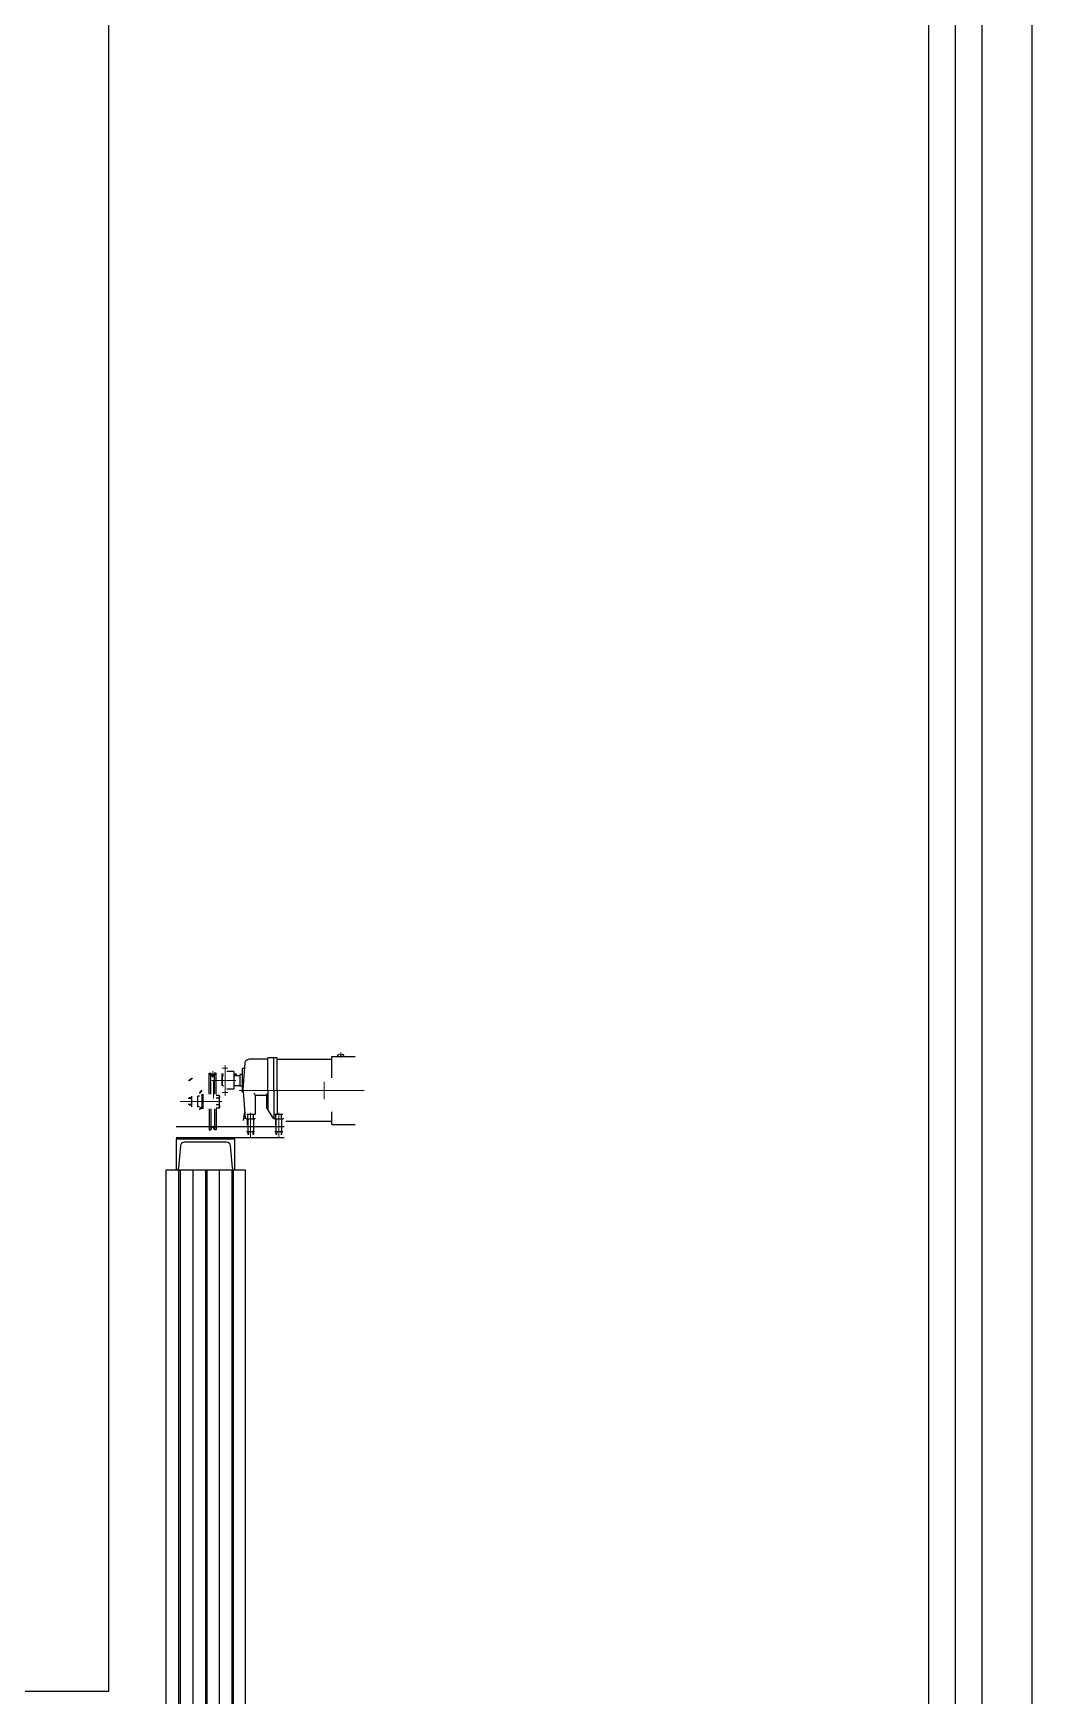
# Model space of a CAD drawing. Header units: millimetres. Extents: x 2370 to 266135, y -585395 to 33485.
# Drawn here: x 64644 to 66768, y -1733 to 1802 of the extents above; entities that cross this region are included whole.
import ezdxf
from ezdxf.lldxf.tags import DXFTag

# ---------------------------------------------------------------- set-up
doc = ezdxf.new("R2010")
doc.units = ezdxf.units.MM
for name, color, linetype in [('1', 1, 'CENTER2'), ('BOLT', 7, 'Continuous'), ('dm', 2, 'HIDDEN2'), ('DOOR_ROLLER', 122, 'Continuous'), ('FIN', 9, 'Continuous'), ('주단면도-1$0$A-ST-CONC', 2, 'Continuous')]:
    doc.layers.add(name, color=color, linetype=linetype)
doc.layers.add('CENTER', color=1, linetype='CENTER', lineweight=9)
doc.layers.add('CL', color=1, linetype='CENTER', lineweight=9)
tags = doc.linetypes.add('CENTER', pattern=[2, 1.25, -0.25, 0.25, -0.25]).pattern_tags.tags
tags[10:11] = [DXFTag(74, 4), DXFTag(75, 0), DXFTag(340, '0'), DXFTag(46, 1.0), DXFTag(50, 0.0), DXFTag(44, 0.0), DXFTag(45, 0.0)]
tags[8:9] = [DXFTag(74, 4), DXFTag(75, 0), DXFTag(340, '0'), DXFTag(46, 1.0), DXFTag(50, 0.0), DXFTag(44, 0.0), DXFTag(45, 0.0)]
tags[6:7] = [DXFTag(74, 4), DXFTag(75, 0), DXFTag(340, '0'), DXFTag(46, 1.0), DXFTag(50, 0.0), DXFTag(44, 0.0), DXFTag(45, 0.0)]
tags[4:5] = [DXFTag(74, 4), DXFTag(75, 0), DXFTag(340, '0'), DXFTag(46, 1.0), DXFTag(50, 0.0), DXFTag(44, 0.0), DXFTag(45, 0.0)]
tags = doc.linetypes.add('CENTER2', pattern=[1.125, 0.75, -0.125, 0.125, -0.125]).pattern_tags.tags
tags[10:11] = [DXFTag(74, 4), DXFTag(75, 0), DXFTag(340, '0'), DXFTag(46, 1.0), DXFTag(50, 0.0), DXFTag(44, 0.0), DXFTag(45, 0.0)]
tags[8:9] = [DXFTag(74, 4), DXFTag(75, 0), DXFTag(340, '0'), DXFTag(46, 1.0), DXFTag(50, 0.0), DXFTag(44, 0.0), DXFTag(45, 0.0)]
tags[6:7] = [DXFTag(74, 4), DXFTag(75, 0), DXFTag(340, '0'), DXFTag(46, 1.0), DXFTag(50, 0.0), DXFTag(44, 0.0), DXFTag(45, 0.0)]
tags[4:5] = [DXFTag(74, 4), DXFTag(75, 0), DXFTag(340, '0'), DXFTag(46, 1.0), DXFTag(50, 0.0), DXFTag(44, 0.0), DXFTag(45, 0.0)]
tags = doc.linetypes.add('HIDDEN2', pattern=[0.1875, 0.125, -0.0625]).pattern_tags.tags
tags[6:7] = [DXFTag(74, 4), DXFTag(75, 0), DXFTag(340, '0'), DXFTag(46, 1.0), DXFTag(50, 0.0), DXFTag(44, 0.0), DXFTag(45, 0.0)]
tags[4:5] = [DXFTag(74, 4), DXFTag(75, 0), DXFTag(340, '0'), DXFTag(46, 1.0), DXFTag(50, 0.0), DXFTag(44, 0.0), DXFTag(45, 0.0)]
tags = doc.linetypes.add('PHANTOM', pattern=[2.5, 1.25, -0.25, 0.25, -0.25, 0.25, -0.25]).pattern_tags.tags
tags[14:15] = [DXFTag(74, 4), DXFTag(75, 0), DXFTag(340, '0'), DXFTag(46, 1.0), DXFTag(50, 0.0), DXFTag(44, 0.0), DXFTag(45, 0.0)]
tags[12:13] = [DXFTag(74, 4), DXFTag(75, 0), DXFTag(340, '0'), DXFTag(46, 1.0), DXFTag(50, 0.0), DXFTag(44, 0.0), DXFTag(45, 0.0)]
tags[10:11] = [DXFTag(74, 4), DXFTag(75, 0), DXFTag(340, '0'), DXFTag(46, 1.0), DXFTag(50, 0.0), DXFTag(44, 0.0), DXFTag(45, 0.0)]
tags[8:9] = [DXFTag(74, 4), DXFTag(75, 0), DXFTag(340, '0'), DXFTag(46, 1.0), DXFTag(50, 0.0), DXFTag(44, 0.0), DXFTag(45, 0.0)]
tags[6:7] = [DXFTag(74, 4), DXFTag(75, 0), DXFTag(340, '0'), DXFTag(46, 1.0), DXFTag(50, 0.0), DXFTag(44, 0.0), DXFTag(45, 0.0)]
tags[4:5] = [DXFTag(74, 4), DXFTag(75, 0), DXFTag(340, '0'), DXFTag(46, 1.0), DXFTag(50, 0.0), DXFTag(44, 0.0), DXFTag(45, 0.0)]

# ---------------------------------------------------------------- blocks, each defined once
blk = doc.blocks.new('도어모터')
at = {"color": 7}
for p, q in [((-356.5, 176), (-356.5, 178)), ((-351.1, 181), (-351.1, 178.9)), ((-351.1, 178.9), (-349.9, 178.9)), ((-349.9, 181), (-349.9, 178.9)), ((-344.5, 176), (-344.5, 178)), ((-331.2, 176), (-381.2, 176)), ((-344.5, 176), (-343.5, 176)), ((-331.2, 130.4), (-331.2, 176)), ((-331.2, 169.5), (-215.2, 169.5)), ((-215.2, 103.5), (-215.2, 173)), ((-215.2, 173), (-195.2, 173)), ((-208.2, 103.5), (-208.2, 173)), ((-195.2, 103.5), (-195.2, 173)), ((-195.2, 170), (-155.1, 170)), ((-142.7, 105.9), (-147.2, 162.6)), ((-146.2, 150), (-140.7, 150)), ((-140.7, 150), (-140.7, 100)), ((-122.9, 144), (-122.9, 106)), ((-122.9, 144), (-107.9, 144)), ((-140.7, 137.5), (-135.7, 137.5)), ((-140.7, 112.5), (-135.7, 112.5)), ((-135.7, 137.5), (-135.7, 112.5)), ((-122.9, 135.4), (-135.7, 135.4)), ((-122.9, 114), (-135.7, 114)), ((-122.9, 139), (-127.7, 139)), ((-127.7, 139), (-127.7, 135.4)), ((-97.7, 139), (-100.7, 139)), ((-97.7, 135.4), (-100.7, 135.4)), ((-98.7, 114), (-100.7, 114)), ((-98.7, 114), (-98.7, 135.4)), ((-98.7, 114), (-97.7, 115)), ((-97.7, 139), (-97.7, 115)), ((-85.7, 140), (-82.2, 140)), ((-82.2, 140), (-80, 134.9)), ((-74.2, 140), (-76.5, 134.9)), ((-70.7, 140), (-74.2, 140)), ((-28.9, 123.9), (-35, 130)), ((-26.9, 124), (-32.9, 130)), ((-215.2, 103.5), (-215.2, 52.8)), ((-208.2, 103.5), (-208.2, 43)), ((-195.2, 103.5), (-195.2, 62.8)), ((-192.8, 93.5), (-192.8, 67.9)), ((-170.1, 93.5), (-190.8, 93.5)), ((-168.1, 93.5), (-168.1, 52.5)), ((-142.7, 101.1), (-147.2, 44.4)), ((-142.8, 100), (-140.7, 100)), ((-122.9, 106), (-107.9, 106)), ((-49.7, 99.4), (-54.7, 104.4)), ((-49.7, 97.3), (-54.7, 102.3)), ((-49.7, 91.2), (-46.7, 91.2)), ((-33.7, 88), (-27.7, 88)), ((-33.7, 86.4), (-26.1, 86.4)), ((-33.7, 73.6), (-26.1, 73.6)), ((-33.7, 72), (-27.7, 72)), ((-331.2, 31), (-331.2, 58.4)), ((-331.2, 37.5), (-233.7, 37.5)), ((-260.2, 37.5), (-233.7, 37.5)), ((-208.2, 43), (-193.7, 65.1)), ((-147.4, 43), (-147.2, 44.4)), ((-143.7, 40), (-146.1, 58.1)), ((-49.7, 64.2), (-54.7, 69.2)), ((-49.7, 62.1), (-54.7, 67.1)), ((-49.7, 68.8), (-46.7, 68.8)), ((-331.2, 31), (-381.2, 31)), ((-85.7, 20), (-82.2, 20)), ((-82.2, 20), (-80, 25.1)), ((-74.2, 20), (-76.5, 25.1)), ((-73.8, 20), (-74.2, 20)), ((-70.7, 20), (-74.2, 20))]:
    blk.add_line(p, q, dxfattribs=at)
at = {"color": 7, "ltscale": 8}
blk.add_line((-85.7, 30, 0), (-86.7, 30), dxfattribs=at)
at = {"color": 7}
for centre, radius, start, end in [((-353.5, 178), 3, 90, 180), ((-347.5, 178), 3, 0, 90), ((-155.1, 162), 8, 4.5278, 90), ((-78.2, 135.8), 2, 207.1364, 332.8636), ((-197.8, 93.5), 5, 0, 58.6047), ((-163.1, 93.5), 5, 121.3953, 180), ((-172.6, 103.5), 30, 355.4722, 4.5278), ((-197.8, 67.9), 5, 326.6466, 0), ((-78.2, 24.2), 2, 27.1364, 152.8636)]:
    blk.add_arc(centre, radius, start, end, dxfattribs=at)
at = {"layer": 'BOLT', "color": 7}
for p, q in [((-92.4, 92), (-91.4, 93.9)), ((-92.4, 68), (-92.4, 92)), ((-85.7, 93.9), (-91.4, 93.9)), ((-91.4, 86.9), (-85.7, 86.9)), ((-91.4, 73.1), (-85.7, 73.1)), ((-46.7, 68.8), (-46.7, 91.2)), ((-33.7, 68.8), (-33.7, 91.2)), ((-227.7, 44.5), (-227.7, 43)), ((-209.8, 43), (-227.7, 43)), ((-209.8, 43), (-227.7, 43)), ((-210.5, 52.8), (-227, 52.8)), ((-224.7, 44.5), (-224.7, 51.7)), ((-212.7, 44.5), (-212.7, 51.7)), ((-209.8, 44.5), (-209.8, 43)), ((-167.7, 44.5), (-167.7, 43)), ((-149.8, 43), (-167.7, 43)), ((-150.5, 52.8), (-167, 52.8)), ((-164.7, 44.5), (-164.7, 51.7)), ((-152.7, 44.5), (-152.7, 51.7)), ((-149.8, 44.5), (-149.8, 43)), ((-91.4, 66.1), (-92.4, 68)), ((-91.4, 66.1), (-85.7, 66.1))]:
    blk.add_line(p, q, dxfattribs=at)
for centre, radius, start, end in [((-86.3, 90.4), 6.13, 145.591, 214.409), ((-68.4, 80), 24, 163.2199, 196.7801), ((-86.3, 69.6), 6.13, 145.591, 214.409)]:
    blk.add_arc(centre, radius, start, end, dxfattribs=at)
at = {"layer": 'CENTER'}
for p, q in [((-109.9, 151), (-98.4, 151)), ((-104.3, 157.4), (-104.3, 92.3)), ((-78.2, 144.7), (-78.2, 130.9)), ((-127.6, 125), (-76.1, 125)), ((-85.1, 137.8), (-71.4, 137.8)), ((-400.2, 103.5), (-134.6, 103.5)), ((-109.9, 99), (-98.4, 99)), ((-97.8, 80), (-8.8, 80)), ((-218.7, 5.3), (-218.7, 56.1)), ((-158.7, 5.3), (-158.7, 56.1))]:
    blk.add_line(p, q, dxfattribs=at)
at = {"layer": 'CL', "color": 7}
for p, q in [((-350.5, 173.4), (-350.5, 184.4)), ((-79.7, 123.2), (-79.7, 86.5))]:
    blk.add_line(p, q, dxfattribs=at)
at = {"layer": 'CL'}
blk.add_line((-315, 121.8), (-315, 85.2), dxfattribs=at)
at = {"layer": 'dm', "color": 7}
for p, q in [((-57.7, 64.2), (-57.7, 95.7)), ((-225.2, 30), (-225.2, 43)), ((-225.2, 30), (-225.2, 43)), ((-224.7, 43), (-224.7, 15.3)), ((-212.7, 43), (-212.7, 15.3)), ((-212.2, 30), (-212.2, 43)), ((-212.2, 30), (-212.2, 43)), ((-165.2, 30), (-165.2, 43)), ((-164.7, 43), (-164.7, 15.3)), ((-152.7, 43), (-152.7, 15.3)), ((-152.2, 30), (-152.2, 43)), ((0, 27), (-230, 27)), ((-230, 3), (-61.4, 3)), ((-227.2, 15.3), (-210.3, 15.3)), ((-224.7, 15.3), (-224.7, 10.2)), ((-223.5, 15.3), (-223.5, 9)), ((-213.9, 15.3), (-213.9, 9)), ((-212.7, 15.3), (-212.7, 10.2)), ((-167.2, 15.3), (-150.3, 15.3)), ((-164.7, 15.3), (-164.7, 10.2)), ((-163.5, 15.3), (-163.5, 9)), ((-153.9, 15.3), (-153.9, 9)), ((-152.7, 15.3), (-152.7, 10.2)), ((-61.4, 3), (0, 3))]:
    blk.add_line(p, q, dxfattribs=at)
at = {"layer": 'DOOR_ROLLER', "color": 7}
for p, q in [((-85.7, 95.7), (-85.7, 140)), ((-82.2, 95.7), (-82.2, 140)), ((-74.2, 95.7), (-74.2, 140)), ((-70.7, 95.7), (-70.7, 140)), ((-54.7, 95.7), (-54.7, 64.2)), ((-85.7, 64.2), (-85.7, 20)), ((-82.2, 64.2), (-82.2, 20)), ((-74.2, 64.2), (-74.2, 20)), ((-70.7, 64.2), (-70.7, 20))]:
    blk.add_line(p, q, dxfattribs=at)
blk = doc.blocks.new('A$CB6419878')
at = {"linetype": 'Continuous'}
for p, q in [((986.6, 4494.7, 0), (1154.8, 4494.7, 0)), ((1009.2, 4494.8, 0), (1132.4, 4494.8, 0))]:
    blk.add_line(p, q, dxfattribs=at)
at = {"linetype": 'Continuous', "const_width": 1, "elevation": 0}
blk.add_lwpolyline([(1007.4, 4559.8), (1132.4, 4559.8), (1132.5, 4494.8), (1007.4, 4494.8), (1007.4, 4559.8)], dxfattribs=at)
at = {"linetype": 'Continuous', "elevation": 0}
blk.add_lwpolyline([(1007.4, 4559.8), (1007.4, 4494.8), (1009.2, 4494.8, 0.388879), (1013.2, 4498.5), (1017.4, 4546.5, -0.388879), (1025.4, 4553.8), (1114.5, 4553.8, -0.388879), (1122.5, 4546.5), (1126.7, 4498.5, 0.388879), (1130.7, 4494.8), (1132.4, 4494.8), (1132.4, 4559.8), (1007.4, 4559.8)], format="xyb", dxfattribs=at)
at = {"layer": 'FIN', "color": 6, "linetype": 'PHANTOM'}
for p, q in [((986.6, 3315.8, 0), (986.6, 4494.7, 0)), ((1013.6, 3315.8, 0), (1013.6, 4494.7, 0)), ((1016.6, 3315.8, 0), (1016.6, 4494.7, 0)), ((1043.8, 2325.2, 0), (1043.8, 4494.8, 0)), ((1070.8, 2325.2, 0), (1070.8, 4494.8, 0)), ((1073.8, 2325.2, 0), (1073.8, 4494.8, 0)), ((1099.6, 1334.5, 0), (1099.6, 4494.8, 0)), ((1126.6, 1334.5, 0), (1126.6, 4494.8, 0)), ((1129.6, 1334.5, 0), (1129.6, 4494.8, 0))]:
    blk.add_line(p, q, dxfattribs=at)
at = {"layer": 'FIN', "color": 6}
blk.add_line((1154.8, 4494.7, 0), (1154.8, 286.2, 0), dxfattribs=at)
blk.add_line((1154.8, 4494.7, 0), (1154.8, 286.2, 0), dxfattribs=at)
at = {"lineweight": -3, "xscale": -1}
blk.add_blockref('도어모터', (1007.4, 4559.8, 0), dxfattribs=at)

msp = doc.modelspace()

# ---------------------------------------------------------------- linework, layer by layer
at = {"color": 3}
for p, q in [((66548.2, 10134), (66548.2, -6794.5)), ((66662.2, 10134), (66662.2, -6794.5))]:
    msp.add_line(p, q, dxfattribs=at)
at = {"color": 5, "ltscale": 0.5}
msp.add_line((66768.1, 10134), (66768.1, -6743.8), dxfattribs=at)
at = {"layer": '1'}
msp.add_line((66605.2, 10134), (66605.2, -6794.5), dxfattribs=at)
at = {"layer": '주단면도-1$0$A-ST-CONC'}
for p, q in [((64804.6, -1723.8), (64804.6, 5176.2)), ((64504.6, -1723.8), (64804.6, -1723.8))]:
    msp.add_line(p, q, dxfattribs=at)

# ---------------------------------------------------------------- block references
at = {"ltscale": 600}
msp.add_blockref('A$CB6419878', (63940.3, -5109.6), dxfattribs=at)

doc.saveas('drawing.dxf')
